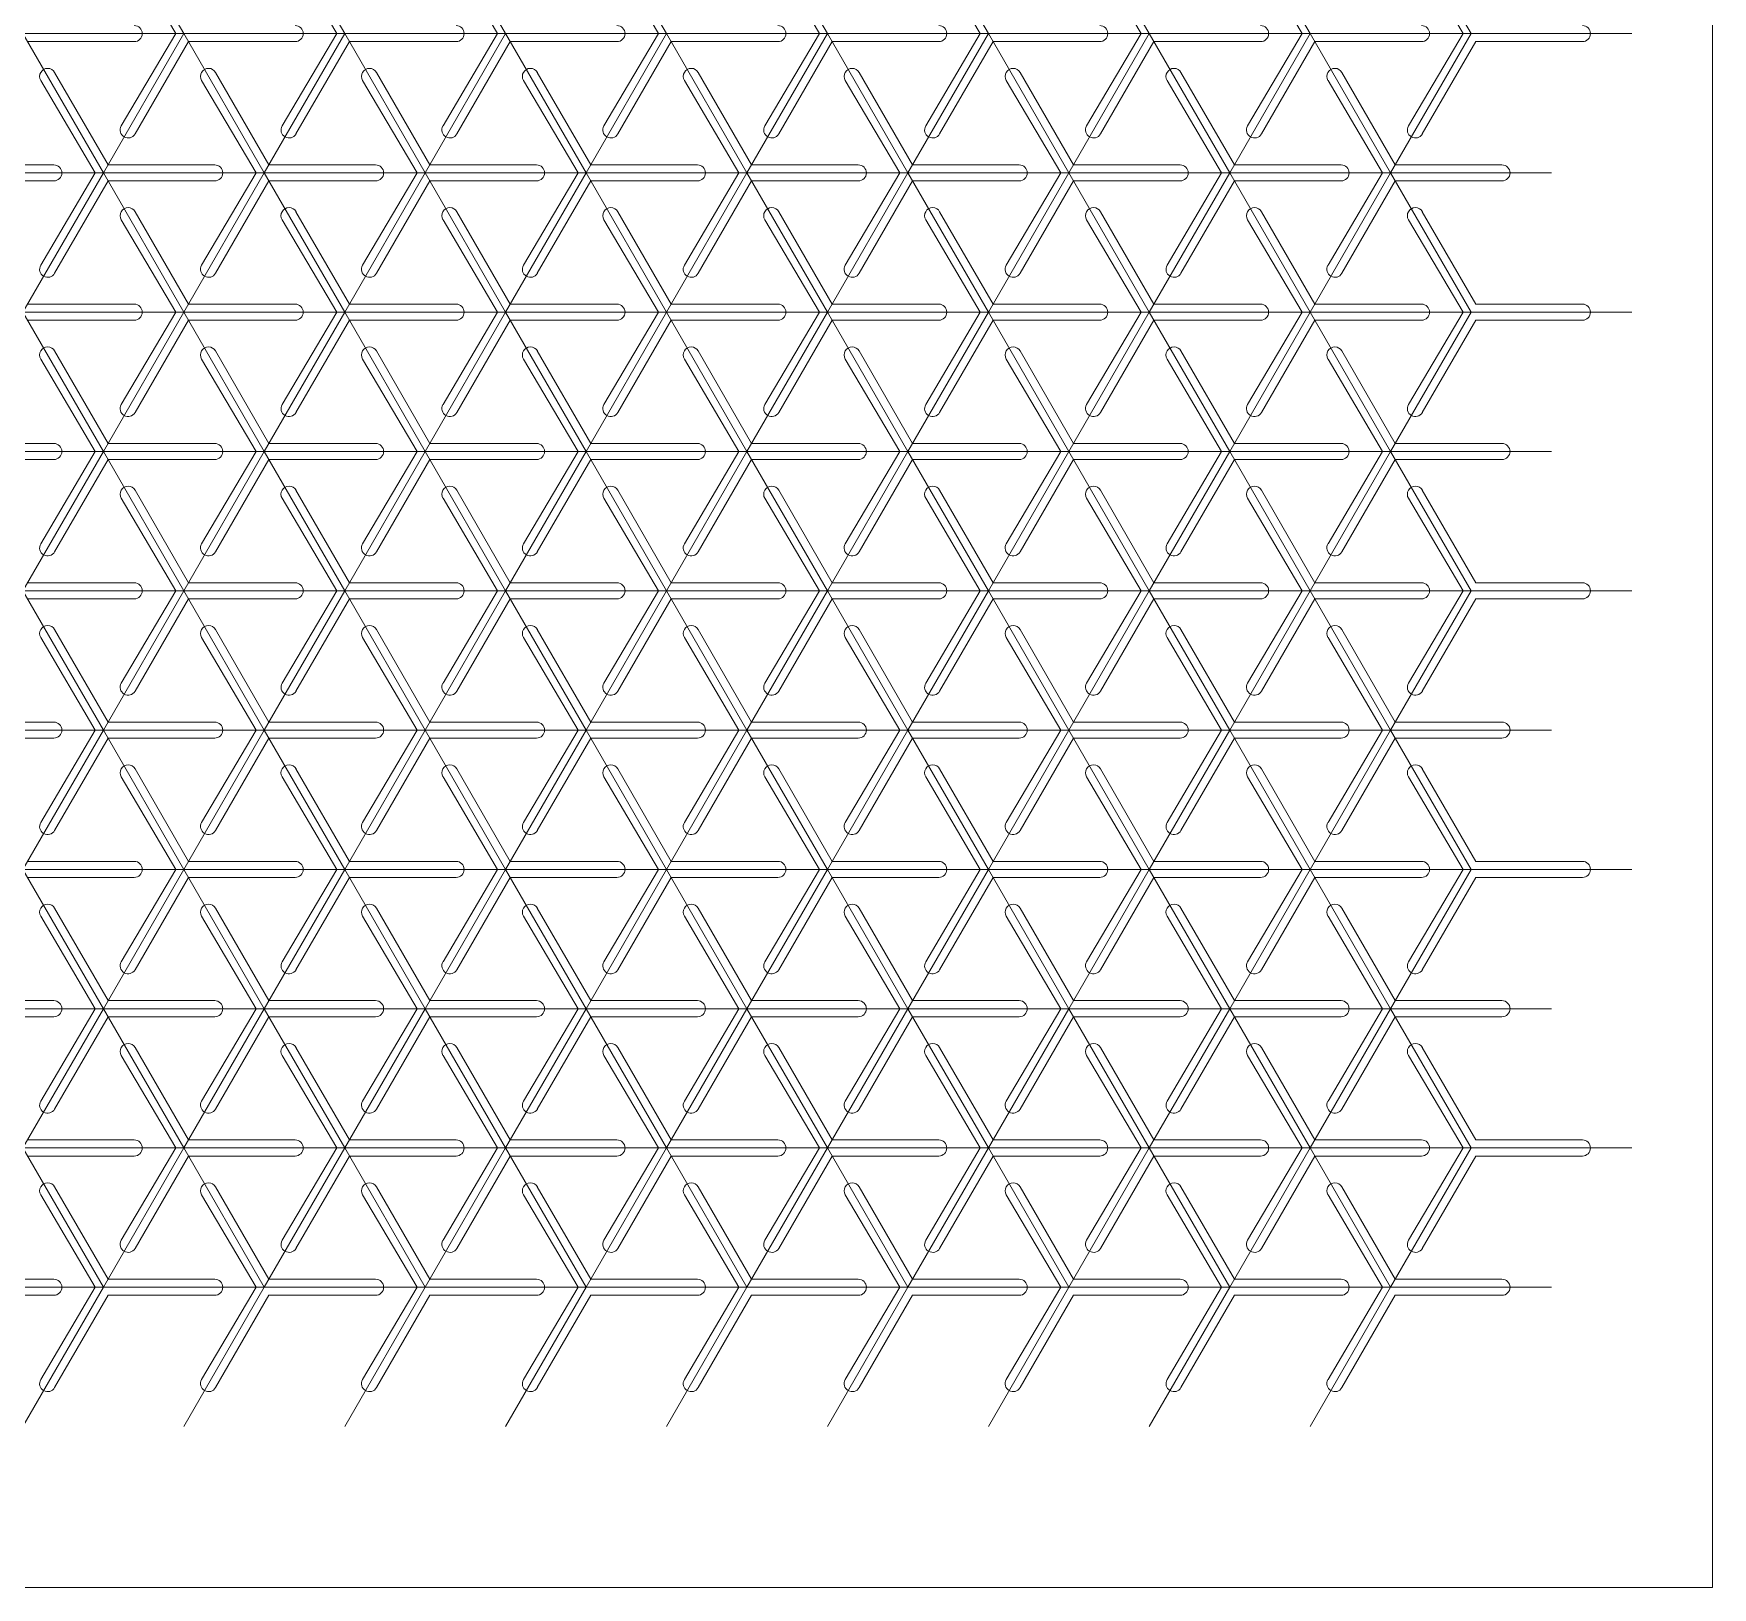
# Model space of a CAD drawing. Header units: metres. Extents: x 0 to 205, y 0 to 185.
# Drawn here: x 100.7 to 205, y 0 to 96.6 of the extents above; entities that cross this region are included whole.
import ezdxf

# ---------------------------------------------------------------- set-up
doc = ezdxf.new("R2010")
doc.units = ezdxf.units.M
doc.layers.add('TOP', color=1, linetype='Continuous', lineweight=0)

msp = doc.modelspace()

# ---------------------------------------------------------------- linework, layer by layer
at = {"layer": 'TOP'}
for p, q in [((205, 184.54), (205, 0)), ((110, 96.6), (105, 105.26)), ((120, 96.6), (115, 105.26)), ((130, 96.6), (125, 105.26)), ((140, 96.6), (135, 105.26)), ((150, 96.6), (145, 105.26)), ((160, 96.6), (155, 105.26)), ((170, 96.6), (165, 105.26)), ((180, 96.6), (175, 105.26)), ((190, 96.6), (185, 105.26)), ((106.11, 102.35), (109.5, 96.6)), ((116.11, 102.35), (119.5, 96.6)), ((126.11, 102.35), (129.5, 96.6)), ((136.11, 102.35), (139.5, 96.6)), ((146.11, 102.35), (149.5, 96.6)), ((156.11, 102.35), (159.5, 96.6)), ((166.11, 102.35), (169.5, 96.6)), ((176.11, 102.35), (179.5, 96.6)), ((186.11, 102.35), (189.5, 96.6)), ((105, 87.94), (100, 96.6)), ((100, 96.6), (110, 96.6)), ((100.29, 96.1), (106.92, 96.1)), ((110, 96.6), (105, 87.94)), ((109.5, 96.6), (106.11, 90.86)), ((106.97, 90.36), (110.29, 96.1)), ((115, 87.94), (110, 96.6)), ((110, 96.6), (120, 96.6)), ((110.29, 96.1), (116.92, 96.1)), ((120, 96.6), (115, 87.94)), ((119.5, 96.6), (116.11, 90.86)), ((116.97, 90.36), (120.29, 96.1)), ((125, 87.94), (120, 96.6)), ((120, 96.6), (130, 96.6)), ((120.29, 96.1), (126.92, 96.1)), ((130, 96.6), (125, 87.94)), ((129.5, 96.6), (126.11, 90.86)), ((126.97, 90.36), (130.29, 96.1)), ((135, 87.94), (130, 96.6)), ((130, 96.6), (140, 96.6)), ((130.29, 96.1), (136.92, 96.1)), ((140, 96.6), (135, 87.94)), ((139.5, 96.6), (136.11, 90.86)), ((136.97, 90.36), (140.29, 96.1)), ((145, 87.94), (140, 96.6)), ((140, 96.6), (150, 96.6)), ((140.29, 96.1), (146.92, 96.1)), ((150, 96.6), (145, 87.94)), ((149.5, 96.6), (146.11, 90.86)), ((146.97, 90.36), (150.29, 96.1)), ((155, 87.94), (150, 96.6)), ((150, 96.6), (160, 96.6)), ((150.29, 96.1), (156.92, 96.1)), ((160, 96.6), (155, 87.94)), ((159.5, 96.6), (156.11, 90.86)), ((156.97, 90.36), (160.29, 96.1)), ((165, 87.94), (160, 96.6)), ((160, 96.6), (170, 96.6)), ((160.29, 96.1), (166.92, 96.1)), ((170, 96.6), (165, 87.94)), ((169.5, 96.6), (166.11, 90.86)), ((166.97, 90.36), (170.29, 96.1)), ((175, 87.94), (170, 96.6)), ((170, 96.6), (180, 96.6)), ((170.29, 96.1), (176.92, 96.1)), ((180, 96.6), (175, 87.94)), ((179.5, 96.6), (176.11, 90.86)), ((176.97, 90.36), (180.29, 96.1)), ((185, 87.94), (180, 96.6)), ((180, 96.6), (190, 96.6)), ((180.29, 96.1), (186.92, 96.1)), ((190, 96.6), (185, 87.94)), ((189.5, 96.6), (186.11, 90.86)), ((186.97, 90.36), (190.29, 96.1)), ((190, 96.6), (200, 96.6)), ((190.29, 96.1), (196.92, 96.1)), ((105.29, 88.44), (101.97, 94.19)), ((115.29, 88.44), (111.97, 94.19)), ((125.29, 88.44), (121.97, 94.19)), ((135.29, 88.44), (131.97, 94.19)), ((145.29, 88.44), (141.97, 94.19)), ((155.29, 88.44), (151.97, 94.19)), ((165.29, 88.44), (161.97, 94.19)), ((175.29, 88.44), (171.97, 94.19)), ((185.29, 88.44), (181.97, 94.19)), ((101.11, 93.69), (104.5, 87.94)), ((111.11, 93.69), (114.5, 87.94)), ((121.11, 93.69), (124.5, 87.94)), ((131.11, 93.69), (134.5, 87.94)), ((141.11, 93.69), (144.5, 87.94)), ((151.11, 93.69), (154.5, 87.94)), ((161.11, 93.69), (164.5, 87.94)), ((171.11, 93.69), (174.5, 87.94)), ((181.11, 93.69), (184.5, 87.94)), ((95, 87.94), (105, 87.94)), ((101.92, 88.44), (95.29, 88.44)), ((105, 87.94), (100, 79.28)), ((104.5, 87.94), (101.11, 82.2)), ((110, 79.28), (105, 87.94)), ((105, 87.94), (115, 87.94)), ((111.92, 88.44), (105.29, 88.44)), ((115, 87.94), (110, 79.28)), ((114.5, 87.94), (111.11, 82.2)), ((120, 79.28), (115, 87.94)), ((115, 87.94), (125, 87.94)), ((121.92, 88.44), (115.29, 88.44)), ((125, 87.94), (120, 79.28)), ((124.5, 87.94), (121.11, 82.2)), ((130, 79.28), (125, 87.94)), ((125, 87.94), (135, 87.94)), ((131.92, 88.44), (125.29, 88.44)), ((135, 87.94), (130, 79.28)), ((134.5, 87.94), (131.11, 82.2)), ((140, 79.28), (135, 87.94)), ((135, 87.94), (145, 87.94)), ((141.92, 88.44), (135.29, 88.44)), ((145, 87.94), (140, 79.28)), ((144.5, 87.94), (141.11, 82.2)), ((150, 79.28), (145, 87.94)), ((145, 87.94), (155, 87.94)), ((151.92, 88.44), (145.29, 88.44)), ((155, 87.94), (150, 79.28)), ((154.5, 87.94), (151.11, 82.2)), ((160, 79.28), (155, 87.94)), ((155, 87.94), (165, 87.94)), ((161.92, 88.44), (155.29, 88.44)), ((165, 87.94), (160, 79.28)), ((164.5, 87.94), (161.11, 82.2)), ((170, 79.28), (165, 87.94)), ((165, 87.94), (175, 87.94)), ((171.92, 88.44), (165.29, 88.44)), ((175, 87.94), (170, 79.28)), ((174.5, 87.94), (171.11, 82.2)), ((180, 79.28), (175, 87.94)), ((175, 87.94), (185, 87.94)), ((181.92, 88.44), (175.29, 88.44)), ((185, 87.94), (180, 79.28)), ((184.5, 87.94), (181.11, 82.2)), ((190, 79.28), (185, 87.94)), ((185, 87.94), (195, 87.94)), ((191.92, 88.44), (185.29, 88.44)), ((95.29, 87.44), (101.92, 87.44)), ((101.97, 81.7), (105.29, 87.44)), ((105.29, 87.44), (111.92, 87.44)), ((111.97, 81.7), (115.29, 87.44)), ((115.29, 87.44), (121.92, 87.44)), ((121.97, 81.7), (125.29, 87.44)), ((125.29, 87.44), (131.92, 87.44)), ((131.97, 81.7), (135.29, 87.44)), ((135.29, 87.44), (141.92, 87.44)), ((141.97, 81.7), (145.29, 87.44)), ((145.29, 87.44), (151.92, 87.44)), ((151.97, 81.7), (155.29, 87.44)), ((155.29, 87.44), (161.92, 87.44)), ((161.97, 81.7), (165.29, 87.44)), ((165.29, 87.44), (171.92, 87.44)), ((171.97, 81.7), (175.29, 87.44)), ((175.29, 87.44), (181.92, 87.44)), ((181.97, 81.7), (185.29, 87.44)), ((185.29, 87.44), (191.92, 87.44)), ((106.11, 85.03), (109.5, 79.28)), ((110.29, 79.78), (106.97, 85.53)), ((116.11, 85.03), (119.5, 79.28)), ((120.29, 79.78), (116.97, 85.53)), ((126.11, 85.03), (129.5, 79.28)), ((130.29, 79.78), (126.97, 85.53)), ((136.11, 85.03), (139.5, 79.28)), ((140.29, 79.78), (136.97, 85.53)), ((146.11, 85.03), (149.5, 79.28)), ((150.29, 79.78), (146.97, 85.53)), ((156.11, 85.03), (159.5, 79.28)), ((160.29, 79.78), (156.97, 85.53)), ((166.11, 85.03), (169.5, 79.28)), ((170.29, 79.78), (166.97, 85.53)), ((176.11, 85.03), (179.5, 79.28)), ((180.29, 79.78), (176.97, 85.53)), ((186.11, 85.03), (189.5, 79.28)), ((190.29, 79.78), (186.97, 85.53)), ((106.92, 79.78), (100.29, 79.78)), ((116.92, 79.78), (110.29, 79.78)), ((126.92, 79.78), (120.29, 79.78)), ((136.92, 79.78), (130.29, 79.78)), ((146.92, 79.78), (140.29, 79.78)), ((156.92, 79.78), (150.29, 79.78)), ((166.92, 79.78), (160.29, 79.78)), ((176.92, 79.78), (170.29, 79.78)), ((186.92, 79.78), (180.29, 79.78)), ((196.92, 79.78), (190.29, 79.78)), ((105, 70.62), (100, 79.28)), ((100, 79.28), (110, 79.28)), ((100.29, 78.78), (106.92, 78.78)), ((110, 79.28), (105, 70.62)), ((109.5, 79.28), (106.11, 73.54)), ((106.97, 73.04), (110.29, 78.78)), ((115, 70.62), (110, 79.28)), ((110, 79.28), (120, 79.28)), ((110.29, 78.78), (116.92, 78.78)), ((120, 79.28), (115, 70.62)), ((119.5, 79.28), (116.11, 73.54)), ((116.97, 73.04), (120.29, 78.78)), ((125, 70.62), (120, 79.28)), ((120, 79.28), (130, 79.28)), ((120.29, 78.78), (126.92, 78.78)), ((130, 79.28), (125, 70.62)), ((129.5, 79.28), (126.11, 73.54)), ((126.97, 73.04), (130.29, 78.78)), ((135, 70.62), (130, 79.28)), ((130, 79.28), (140, 79.28)), ((130.29, 78.78), (136.92, 78.78)), ((140, 79.28), (135, 70.62)), ((139.5, 79.28), (136.11, 73.54)), ((136.97, 73.04), (140.29, 78.78)), ((145, 70.62), (140, 79.28)), ((140, 79.28), (150, 79.28)), ((140.29, 78.78), (146.92, 78.78)), ((150, 79.28), (145, 70.62)), ((149.5, 79.28), (146.11, 73.54)), ((146.97, 73.04), (150.29, 78.78)), ((155, 70.62), (150, 79.28)), ((150, 79.28), (160, 79.28)), ((150.29, 78.78), (156.92, 78.78)), ((160, 79.28), (155, 70.62)), ((159.5, 79.28), (156.11, 73.54)), ((156.97, 73.04), (160.29, 78.78)), ((165, 70.62), (160, 79.28)), ((160, 79.28), (170, 79.28)), ((160.29, 78.78), (166.92, 78.78)), ((170, 79.28), (165, 70.62)), ((169.5, 79.28), (166.11, 73.54)), ((166.97, 73.04), (170.29, 78.78)), ((175, 70.62), (170, 79.28)), ((170, 79.28), (180, 79.28)), ((170.29, 78.78), (176.92, 78.78)), ((180, 79.28), (175, 70.62)), ((179.5, 79.28), (176.11, 73.54)), ((176.97, 73.04), (180.29, 78.78)), ((185, 70.62), (180, 79.28)), ((180, 79.28), (190, 79.28)), ((180.29, 78.78), (186.92, 78.78)), ((190, 79.28), (185, 70.62)), ((189.5, 79.28), (186.11, 73.54)), ((186.97, 73.04), (190.29, 78.78)), ((190, 79.28), (200, 79.28)), ((190.29, 78.78), (196.92, 78.78)), ((101.11, 76.37), (104.5, 70.62)), ((105.29, 71.12), (101.97, 76.87)), ((111.11, 76.37), (114.5, 70.62)), ((115.29, 71.12), (111.97, 76.87)), ((121.11, 76.37), (124.5, 70.62)), ((125.29, 71.12), (121.97, 76.87)), ((131.11, 76.37), (134.5, 70.62)), ((135.29, 71.12), (131.97, 76.87)), ((141.11, 76.37), (144.5, 70.62)), ((145.29, 71.12), (141.97, 76.87)), ((151.11, 76.37), (154.5, 70.62)), ((155.29, 71.12), (151.97, 76.87)), ((161.11, 76.37), (164.5, 70.62)), ((165.29, 71.12), (161.97, 76.87)), ((171.11, 76.37), (174.5, 70.62)), ((175.29, 71.12), (171.97, 76.87)), ((181.11, 76.37), (184.5, 70.62)), ((185.29, 71.12), (181.97, 76.87)), ((101.92, 71.12), (95.29, 71.12)), ((111.92, 71.12), (105.29, 71.12)), ((121.92, 71.12), (115.29, 71.12)), ((131.92, 71.12), (125.29, 71.12)), ((141.92, 71.12), (135.29, 71.12)), ((151.92, 71.12), (145.29, 71.12)), ((161.92, 71.12), (155.29, 71.12)), ((171.92, 71.12), (165.29, 71.12)), ((181.92, 71.12), (175.29, 71.12)), ((191.92, 71.12), (185.29, 71.12)), ((95, 70.62), (105, 70.62)), ((95.29, 70.12), (101.92, 70.12)), ((105, 70.62), (100, 61.96)), ((104.5, 70.62), (101.11, 64.88)), ((101.97, 64.38), (105.29, 70.12)), ((110, 61.96), (105, 70.62)), ((105, 70.62), (115, 70.62)), ((105.29, 70.12), (111.92, 70.12)), ((115, 70.62), (110, 61.96)), ((114.5, 70.62), (111.11, 64.88)), ((111.97, 64.38), (115.29, 70.12)), ((120, 61.96), (115, 70.62)), ((115, 70.62), (125, 70.62)), ((115.29, 70.12), (121.92, 70.12)), ((125, 70.62), (120, 61.96)), ((124.5, 70.62), (121.11, 64.88)), ((121.97, 64.38), (125.29, 70.12)), ((130, 61.96), (125, 70.62)), ((125, 70.62), (135, 70.62)), ((125.29, 70.12), (131.92, 70.12)), ((135, 70.62), (130, 61.96)), ((134.5, 70.62), (131.11, 64.88)), ((131.97, 64.38), (135.29, 70.12)), ((140, 61.96), (135, 70.62)), ((135, 70.62), (145, 70.62)), ((135.29, 70.12), (141.92, 70.12)), ((145, 70.62), (140, 61.96)), ((144.5, 70.62), (141.11, 64.88)), ((141.97, 64.38), (145.29, 70.12)), ((150, 61.96), (145, 70.62)), ((145, 70.62), (155, 70.62)), ((145.29, 70.12), (151.92, 70.12)), ((155, 70.62), (150, 61.96)), ((154.5, 70.62), (151.11, 64.88)), ((151.97, 64.38), (155.29, 70.12)), ((160, 61.96), (155, 70.62)), ((155, 70.62), (165, 70.62)), ((155.29, 70.12), (161.92, 70.12)), ((165, 70.62), (160, 61.96)), ((164.5, 70.62), (161.11, 64.88)), ((161.97, 64.38), (165.29, 70.12)), ((170, 61.96), (165, 70.62)), ((165, 70.62), (175, 70.62)), ((165.29, 70.12), (171.92, 70.12)), ((175, 70.62), (170, 61.96)), ((174.5, 70.62), (171.11, 64.88)), ((171.97, 64.38), (175.29, 70.12)), ((180, 61.96), (175, 70.62)), ((175, 70.62), (185, 70.62)), ((175.29, 70.12), (181.92, 70.12)), ((185, 70.62), (180, 61.96)), ((184.5, 70.62), (181.11, 64.88)), ((181.97, 64.38), (185.29, 70.12)), ((190, 61.96), (185, 70.62)), ((185, 70.62), (195, 70.62)), ((185.29, 70.12), (191.92, 70.12)), ((110.29, 62.46), (106.97, 68.21)), ((120.29, 62.46), (116.97, 68.21)), ((130.29, 62.46), (126.97, 68.21)), ((140.29, 62.46), (136.97, 68.21)), ((150.29, 62.46), (146.97, 68.21)), ((160.29, 62.46), (156.97, 68.21)), ((170.29, 62.46), (166.97, 68.21)), ((180.29, 62.46), (176.97, 68.21)), ((190.29, 62.46), (186.97, 68.21)), ((106.11, 67.71), (109.5, 61.96)), ((116.11, 67.71), (119.5, 61.96)), ((126.11, 67.71), (129.5, 61.96)), ((136.11, 67.71), (139.5, 61.96)), ((146.11, 67.71), (149.5, 61.96)), ((156.11, 67.71), (159.5, 61.96)), ((166.11, 67.71), (169.5, 61.96)), ((176.11, 67.71), (179.5, 61.96)), ((186.11, 67.71), (189.5, 61.96)), ((105, 53.3), (100, 61.96)), ((100, 61.96), (110, 61.96)), ((106.92, 62.46), (100.29, 62.46)), ((110, 61.96), (105, 53.3)), ((109.5, 61.96), (106.11, 56.22)), ((115, 53.3), (110, 61.96)), ((110, 61.96), (120, 61.96)), ((116.92, 62.46), (110.29, 62.46)), ((120, 61.96), (115, 53.3)), ((119.5, 61.96), (116.11, 56.22)), ((125, 53.3), (120, 61.96)), ((120, 61.96), (130, 61.96)), ((126.92, 62.46), (120.29, 62.46)), ((130, 61.96), (125, 53.3)), ((129.5, 61.96), (126.11, 56.22)), ((135, 53.3), (130, 61.96)), ((130, 61.96), (140, 61.96)), ((136.92, 62.46), (130.29, 62.46)), ((140, 61.96), (135, 53.3)), ((139.5, 61.96), (136.11, 56.22)), ((145, 53.3), (140, 61.96)), ((140, 61.96), (150, 61.96)), ((146.92, 62.46), (140.29, 62.46)), ((150, 61.96), (145, 53.3)), ((149.5, 61.96), (146.11, 56.22)), ((155, 53.3), (150, 61.96)), ((150, 61.96), (160, 61.96)), ((156.92, 62.46), (150.29, 62.46)), ((160, 61.96), (155, 53.3)), ((159.5, 61.96), (156.11, 56.22)), ((165, 53.3), (160, 61.96)), ((160, 61.96), (170, 61.96)), ((166.92, 62.46), (160.29, 62.46)), ((170, 61.96), (165, 53.3)), ((169.5, 61.96), (166.11, 56.22)), ((175, 53.3), (170, 61.96)), ((170, 61.96), (180, 61.96)), ((176.92, 62.46), (170.29, 62.46)), ((180, 61.96), (175, 53.3)), ((179.5, 61.96), (176.11, 56.22)), ((185, 53.3), (180, 61.96)), ((180, 61.96), (190, 61.96)), ((186.92, 62.46), (180.29, 62.46)), ((190, 61.96), (185, 53.3)), ((189.5, 61.96), (186.11, 56.22)), ((190, 61.96), (200, 61.96)), ((196.92, 62.46), (190.29, 62.46)), ((100.29, 61.46), (106.92, 61.46)), ((106.97, 55.72), (110.29, 61.46)), ((110.29, 61.46), (116.92, 61.46)), ((116.97, 55.72), (120.29, 61.46)), ((120.29, 61.46), (126.92, 61.46)), ((126.97, 55.72), (130.29, 61.46)), ((130.29, 61.46), (136.92, 61.46)), ((136.97, 55.72), (140.29, 61.46)), ((140.29, 61.46), (146.92, 61.46)), ((146.97, 55.72), (150.29, 61.46)), ((150.29, 61.46), (156.92, 61.46)), ((156.97, 55.72), (160.29, 61.46)), ((160.29, 61.46), (166.92, 61.46)), ((166.97, 55.72), (170.29, 61.46)), ((170.29, 61.46), (176.92, 61.46)), ((176.97, 55.72), (180.29, 61.46)), ((180.29, 61.46), (186.92, 61.46)), ((186.97, 55.72), (190.29, 61.46)), ((190.29, 61.46), (196.92, 61.46)), ((105.29, 53.8), (101.97, 59.55)), ((115.29, 53.8), (111.97, 59.55)), ((125.29, 53.8), (121.97, 59.55)), ((135.29, 53.8), (131.97, 59.55)), ((145.29, 53.8), (141.97, 59.55)), ((155.29, 53.8), (151.97, 59.55)), ((165.29, 53.8), (161.97, 59.55)), ((175.29, 53.8), (171.97, 59.55)), ((185.29, 53.8), (181.97, 59.55)), ((101.11, 59.05), (104.5, 53.3)), ((111.11, 59.05), (114.5, 53.3)), ((121.11, 59.05), (124.5, 53.3)), ((131.11, 59.05), (134.5, 53.3)), ((141.11, 59.05), (144.5, 53.3)), ((151.11, 59.05), (154.5, 53.3)), ((161.11, 59.05), (164.5, 53.3)), ((171.11, 59.05), (174.5, 53.3)), ((181.11, 59.05), (184.5, 53.3)), ((95, 53.3), (105, 53.3)), ((101.92, 53.8), (95.29, 53.8)), ((105, 53.3), (100, 44.64)), ((104.5, 53.3), (101.11, 47.56)), ((110, 44.64), (105, 53.3)), ((105, 53.3), (115, 53.3)), ((111.92, 53.8), (105.29, 53.8)), ((115, 53.3), (110, 44.64)), ((114.5, 53.3), (111.11, 47.56)), ((120, 44.64), (115, 53.3)), ((115, 53.3), (125, 53.3)), ((121.92, 53.8), (115.29, 53.8)), ((125, 53.3), (120, 44.64)), ((124.5, 53.3), (121.11, 47.56)), ((130, 44.64), (125, 53.3)), ((125, 53.3), (135, 53.3)), ((131.92, 53.8), (125.29, 53.8)), ((135, 53.3), (130, 44.64)), ((134.5, 53.3), (131.11, 47.56)), ((140, 44.64), (135, 53.3)), ((135, 53.3), (145, 53.3)), ((141.92, 53.8), (135.29, 53.8)), ((145, 53.3), (140, 44.64)), ((144.5, 53.3), (141.11, 47.56)), ((150, 44.64), (145, 53.3)), ((145, 53.3), (155, 53.3)), ((151.92, 53.8), (145.29, 53.8)), ((155, 53.3), (150, 44.64)), ((154.5, 53.3), (151.11, 47.56)), ((160, 44.64), (155, 53.3)), ((155, 53.3), (165, 53.3)), ((161.92, 53.8), (155.29, 53.8)), ((165, 53.3), (160, 44.64)), ((164.5, 53.3), (161.11, 47.56)), ((170, 44.64), (165, 53.3)), ((165, 53.3), (175, 53.3)), ((171.92, 53.8), (165.29, 53.8)), ((175, 53.3), (170, 44.64)), ((174.5, 53.3), (171.11, 47.56)), ((180, 44.64), (175, 53.3)), ((175, 53.3), (185, 53.3)), ((181.92, 53.8), (175.29, 53.8)), ((185, 53.3), (180, 44.64)), ((184.5, 53.3), (181.11, 47.56)), ((190, 44.64), (185, 53.3)), ((185, 53.3), (195, 53.3)), ((191.92, 53.8), (185.29, 53.8)), ((95.29, 52.8), (101.92, 52.8)), ((101.97, 47.06), (105.29, 52.8)), ((105.29, 52.8), (111.92, 52.8)), ((111.97, 47.06), (115.29, 52.8)), ((115.29, 52.8), (121.92, 52.8)), ((121.97, 47.06), (125.29, 52.8)), ((125.29, 52.8), (131.92, 52.8)), ((131.97, 47.06), (135.29, 52.8)), ((135.29, 52.8), (141.92, 52.8)), ((141.97, 47.06), (145.29, 52.8)), ((145.29, 52.8), (151.92, 52.8)), ((151.97, 47.06), (155.29, 52.8)), ((155.29, 52.8), (161.92, 52.8)), ((161.97, 47.06), (165.29, 52.8)), ((165.29, 52.8), (171.92, 52.8)), ((171.97, 47.06), (175.29, 52.8)), ((175.29, 52.8), (181.92, 52.8)), ((181.97, 47.06), (185.29, 52.8)), ((185.29, 52.8), (191.92, 52.8)), ((106.11, 50.39), (109.5, 44.64)), ((110.29, 45.14), (106.97, 50.89)), ((116.11, 50.39), (119.5, 44.64)), ((120.29, 45.14), (116.97, 50.89)), ((126.11, 50.39), (129.5, 44.64)), ((130.29, 45.14), (126.97, 50.89)), ((136.11, 50.39), (139.5, 44.64)), ((140.29, 45.14), (136.97, 50.89)), ((146.11, 50.39), (149.5, 44.64)), ((150.29, 45.14), (146.97, 50.89)), ((156.11, 50.39), (159.5, 44.64)), ((160.29, 45.14), (156.97, 50.89)), ((166.11, 50.39), (169.5, 44.64)), ((170.29, 45.14), (166.97, 50.89)), ((176.11, 50.39), (179.5, 44.64)), ((180.29, 45.14), (176.97, 50.89)), ((186.11, 50.39), (189.5, 44.64)), ((190.29, 45.14), (186.97, 50.89)), ((106.92, 45.14), (100.29, 45.14)), ((116.92, 45.14), (110.29, 45.14)), ((126.92, 45.14), (120.29, 45.14)), ((136.92, 45.14), (130.29, 45.14)), ((146.92, 45.14), (140.29, 45.14)), ((156.92, 45.14), (150.29, 45.14)), ((166.92, 45.14), (160.29, 45.14)), ((176.92, 45.14), (170.29, 45.14)), ((186.92, 45.14), (180.29, 45.14)), ((196.92, 45.14), (190.29, 45.14)), ((105, 35.98), (100, 44.64)), ((100, 44.64), (110, 44.64)), ((100.29, 44.14), (106.92, 44.14)), ((110, 44.64), (105, 35.98)), ((109.5, 44.64), (106.11, 38.9)), ((106.97, 38.4), (110.29, 44.14)), ((115, 35.98), (110, 44.64)), ((110, 44.64), (120, 44.64)), ((110.29, 44.14), (116.92, 44.14)), ((120, 44.64), (115, 35.98)), ((119.5, 44.64), (116.11, 38.9)), ((116.97, 38.4), (120.29, 44.14)), ((125, 35.98), (120, 44.64)), ((120, 44.64), (130, 44.64)), ((120.29, 44.14), (126.92, 44.14)), ((130, 44.64), (125, 35.98)), ((129.5, 44.64), (126.11, 38.9)), ((126.97, 38.4), (130.29, 44.14)), ((135, 35.98), (130, 44.64)), ((130, 44.64), (140, 44.64)), ((130.29, 44.14), (136.92, 44.14)), ((140, 44.64), (135, 35.98)), ((139.5, 44.64), (136.11, 38.9)), ((136.97, 38.4), (140.29, 44.14)), ((145, 35.98), (140, 44.64)), ((140, 44.64), (150, 44.64)), ((140.29, 44.14), (146.92, 44.14)), ((150, 44.64), (145, 35.98)), ((149.5, 44.64), (146.11, 38.9)), ((146.97, 38.4), (150.29, 44.14)), ((155, 35.98), (150, 44.64)), ((150, 44.64), (160, 44.64)), ((150.29, 44.14), (156.92, 44.14)), ((160, 44.64), (155, 35.98)), ((159.5, 44.64), (156.11, 38.9)), ((156.97, 38.4), (160.29, 44.14)), ((165, 35.98), (160, 44.64)), ((160, 44.64), (170, 44.64)), ((160.29, 44.14), (166.92, 44.14)), ((170, 44.64), (165, 35.98)), ((169.5, 44.64), (166.11, 38.9)), ((166.97, 38.4), (170.29, 44.14)), ((175, 35.98), (170, 44.64)), ((170, 44.64), (180, 44.64)), ((170.29, 44.14), (176.92, 44.14)), ((180, 44.64), (175, 35.98)), ((179.5, 44.64), (176.11, 38.9)), ((176.97, 38.4), (180.29, 44.14)), ((185, 35.98), (180, 44.64)), ((180, 44.64), (190, 44.64)), ((180.29, 44.14), (186.92, 44.14)), ((190, 44.64), (185, 35.98)), ((189.5, 44.64), (186.11, 38.9)), ((186.97, 38.4), (190.29, 44.14)), ((190, 44.64), (200, 44.64)), ((190.29, 44.14), (196.92, 44.14)), ((105.29, 36.48), (101.97, 42.23)), ((115.29, 36.48), (111.97, 42.23)), ((125.29, 36.48), (121.97, 42.23)), ((135.29, 36.48), (131.97, 42.23)), ((145.29, 36.48), (141.97, 42.23)), ((155.29, 36.48), (151.97, 42.23)), ((165.29, 36.48), (161.97, 42.23)), ((175.29, 36.48), (171.97, 42.23)), ((185.29, 36.48), (181.97, 42.23)), ((101.11, 41.73), (104.5, 35.98)), ((111.11, 41.73), (114.5, 35.98)), ((121.11, 41.73), (124.5, 35.98)), ((131.11, 41.73), (134.5, 35.98)), ((141.11, 41.73), (144.5, 35.98)), ((151.11, 41.73), (154.5, 35.98)), ((161.11, 41.73), (164.5, 35.98)), ((171.11, 41.73), (174.5, 35.98)), ((181.11, 41.73), (184.5, 35.98)), ((95, 35.98), (105, 35.98)), ((101.92, 36.48), (95.29, 36.48)), ((95.29, 35.48), (101.92, 35.48)), ((105, 35.98), (100, 27.32)), ((104.5, 35.98), (101.11, 30.24)), ((101.97, 29.74), (105.29, 35.48)), ((110, 27.32), (105, 35.98)), ((105, 35.98), (115, 35.98)), ((111.92, 36.48), (105.29, 36.48)), ((105.29, 35.48), (111.92, 35.48)), ((115, 35.98), (110, 27.32)), ((114.5, 35.98), (111.11, 30.24)), ((111.97, 29.74), (115.29, 35.48)), ((120, 27.32), (115, 35.98)), ((115, 35.98), (125, 35.98)), ((121.92, 36.48), (115.29, 36.48)), ((115.29, 35.48), (121.92, 35.48)), ((125, 35.98), (120, 27.32)), ((124.5, 35.98), (121.11, 30.24)), ((121.97, 29.74), (125.29, 35.48)), ((130, 27.32), (125, 35.98)), ((125, 35.98), (135, 35.98)), ((131.92, 36.48), (125.29, 36.48)), ((125.29, 35.48), (131.92, 35.48)), ((135, 35.98), (130, 27.32)), ((134.5, 35.98), (131.11, 30.24)), ((131.97, 29.74), (135.29, 35.48)), ((140, 27.32), (135, 35.98)), ((135, 35.98), (145, 35.98)), ((141.92, 36.48), (135.29, 36.48)), ((135.29, 35.48), (141.92, 35.48)), ((145, 35.98), (140, 27.32)), ((144.5, 35.98), (141.11, 30.24)), ((141.97, 29.74), (145.29, 35.48)), ((150, 27.32), (145, 35.98)), ((145, 35.98), (155, 35.98)), ((151.92, 36.48), (145.29, 36.48)), ((145.29, 35.48), (151.92, 35.48)), ((155, 35.98), (150, 27.32)), ((154.5, 35.98), (151.11, 30.24)), ((151.97, 29.74), (155.29, 35.48)), ((160, 27.32), (155, 35.98)), ((155, 35.98), (165, 35.98)), ((161.92, 36.48), (155.29, 36.48)), ((155.29, 35.48), (161.92, 35.48)), ((165, 35.98), (160, 27.32)), ((164.5, 35.98), (161.11, 30.24)), ((161.97, 29.74), (165.29, 35.48)), ((170, 27.32), (165, 35.98)), ((165, 35.98), (175, 35.98)), ((171.92, 36.48), (165.29, 36.48)), ((165.29, 35.48), (171.92, 35.48)), ((175, 35.98), (170, 27.32)), ((174.5, 35.98), (171.11, 30.24)), ((171.97, 29.74), (175.29, 35.48)), ((180, 27.32), (175, 35.98)), ((175, 35.98), (185, 35.98)), ((181.92, 36.48), (175.29, 36.48)), ((175.29, 35.48), (181.92, 35.48)), ((185, 35.98), (180, 27.32)), ((184.5, 35.98), (181.11, 30.24)), ((181.97, 29.74), (185.29, 35.48)), ((190, 27.32), (185, 35.98)), ((185, 35.98), (195, 35.98)), ((191.92, 36.48), (185.29, 36.48)), ((185.29, 35.48), (191.92, 35.48)), ((110.29, 27.82), (106.97, 33.57)), ((120.29, 27.82), (116.97, 33.57)), ((130.29, 27.82), (126.97, 33.57)), ((140.29, 27.82), (136.97, 33.57)), ((150.29, 27.82), (146.97, 33.57)), ((160.29, 27.82), (156.97, 33.57)), ((170.29, 27.82), (166.97, 33.57)), ((180.29, 27.82), (176.97, 33.57)), ((190.29, 27.82), (186.97, 33.57)), ((106.11, 33.07), (109.5, 27.32)), ((116.11, 33.07), (119.5, 27.32)), ((126.11, 33.07), (129.5, 27.32)), ((136.11, 33.07), (139.5, 27.32)), ((146.11, 33.07), (149.5, 27.32)), ((156.11, 33.07), (159.5, 27.32)), ((166.11, 33.07), (169.5, 27.32)), ((176.11, 33.07), (179.5, 27.32)), ((186.11, 33.07), (189.5, 27.32)), ((105, 18.66), (100, 27.32)), ((100, 27.32), (110, 27.32)), ((106.92, 27.82), (100.29, 27.82)), ((110, 27.32), (105, 18.66)), ((109.5, 27.32), (106.11, 21.58)), ((115, 18.66), (110, 27.32)), ((110, 27.32), (120, 27.32)), ((116.92, 27.82), (110.29, 27.82)), ((120, 27.32), (115, 18.66)), ((119.5, 27.32), (116.11, 21.58)), ((125, 18.66), (120, 27.32)), ((120, 27.32), (130, 27.32)), ((126.92, 27.82), (120.29, 27.82)), ((130, 27.32), (125, 18.66)), ((129.5, 27.32), (126.11, 21.58)), ((135, 18.66), (130, 27.32)), ((130, 27.32), (140, 27.32)), ((136.92, 27.82), (130.29, 27.82)), ((140, 27.32), (135, 18.66)), ((139.5, 27.32), (136.11, 21.58)), ((145, 18.66), (140, 27.32)), ((140, 27.32), (150, 27.32)), ((146.92, 27.82), (140.29, 27.82)), ((150, 27.32), (145, 18.66)), ((149.5, 27.32), (146.11, 21.58)), ((155, 18.66), (150, 27.32)), ((150, 27.32), (160, 27.32)), ((156.92, 27.82), (150.29, 27.82)), ((160, 27.32), (155, 18.66)), ((159.5, 27.32), (156.11, 21.58)), ((165, 18.66), (160, 27.32)), ((160, 27.32), (170, 27.32)), ((166.92, 27.82), (160.29, 27.82)), ((170, 27.32), (165, 18.66)), ((169.5, 27.32), (166.11, 21.58)), ((175, 18.66), (170, 27.32)), ((170, 27.32), (180, 27.32)), ((176.92, 27.82), (170.29, 27.82)), ((180, 27.32), (175, 18.66)), ((179.5, 27.32), (176.11, 21.58)), ((185, 18.66), (180, 27.32)), ((180, 27.32), (190, 27.32)), ((186.92, 27.82), (180.29, 27.82)), ((190, 27.32), (185, 18.66)), ((189.5, 27.32), (186.11, 21.58)), ((190, 27.32), (200, 27.32)), ((196.92, 27.82), (190.29, 27.82)), ((100.29, 26.82), (106.92, 26.82)), ((106.97, 21.08), (110.29, 26.82)), ((110.29, 26.82), (116.92, 26.82)), ((116.97, 21.08), (120.29, 26.82)), ((120.29, 26.82), (126.92, 26.82)), ((126.97, 21.08), (130.29, 26.82)), ((130.29, 26.82), (136.92, 26.82)), ((136.97, 21.08), (140.29, 26.82)), ((140.29, 26.82), (146.92, 26.82)), ((146.97, 21.08), (150.29, 26.82)), ((150.29, 26.82), (156.92, 26.82)), ((156.97, 21.08), (160.29, 26.82)), ((160.29, 26.82), (166.92, 26.82)), ((166.97, 21.08), (170.29, 26.82)), ((170.29, 26.82), (176.92, 26.82)), ((176.97, 21.08), (180.29, 26.82)), ((180.29, 26.82), (186.92, 26.82)), ((186.97, 21.08), (190.29, 26.82)), ((190.29, 26.82), (196.92, 26.82)), ((101.11, 24.41), (104.5, 18.66)), ((105.29, 19.16), (101.97, 24.91)), ((111.11, 24.41), (114.5, 18.66)), ((115.29, 19.16), (111.97, 24.91)), ((121.11, 24.41), (124.5, 18.66)), ((125.29, 19.16), (121.97, 24.91)), ((131.11, 24.41), (134.5, 18.66)), ((135.29, 19.16), (131.97, 24.91)), ((141.11, 24.41), (144.5, 18.66)), ((145.29, 19.16), (141.97, 24.91)), ((151.11, 24.41), (154.5, 18.66)), ((155.29, 19.16), (151.97, 24.91)), ((161.11, 24.41), (164.5, 18.66)), ((165.29, 19.16), (161.97, 24.91)), ((171.11, 24.41), (174.5, 18.66)), ((175.29, 19.16), (171.97, 24.91)), ((181.11, 24.41), (184.5, 18.66)), ((185.29, 19.16), (181.97, 24.91)), ((101.92, 19.16), (95.29, 19.16)), ((111.92, 19.16), (105.29, 19.16)), ((121.92, 19.16), (115.29, 19.16)), ((131.92, 19.16), (125.29, 19.16)), ((141.92, 19.16), (135.29, 19.16)), ((151.92, 19.16), (145.29, 19.16)), ((161.92, 19.16), (155.29, 19.16)), ((171.92, 19.16), (165.29, 19.16)), ((181.92, 19.16), (175.29, 19.16)), ((191.92, 19.16), (185.29, 19.16)), ((95, 18.66), (105, 18.66)), ((95.29, 18.16), (101.92, 18.16)), ((105, 18.66), (100, 10)), ((104.5, 18.66), (101.11, 12.92)), ((101.97, 12.42), (105.29, 18.16)), ((105, 18.66), (115, 18.66)), ((105.29, 18.16), (111.92, 18.16)), ((115, 18.66), (110, 10)), ((114.5, 18.66), (111.11, 12.92)), ((111.97, 12.42), (115.29, 18.16)), ((115, 18.66), (125, 18.66)), ((115.29, 18.16), (121.92, 18.16)), ((125, 18.66), (120, 10)), ((124.5, 18.66), (121.11, 12.92)), ((121.97, 12.42), (125.29, 18.16)), ((125, 18.66), (135, 18.66)), ((125.29, 18.16), (131.92, 18.16)), ((135, 18.66), (130, 10)), ((134.5, 18.66), (131.11, 12.92)), ((131.97, 12.42), (135.29, 18.16)), ((135, 18.66), (145, 18.66)), ((135.29, 18.16), (141.92, 18.16)), ((145, 18.66), (140, 10)), ((144.5, 18.66), (141.11, 12.92)), ((141.97, 12.42), (145.29, 18.16)), ((145, 18.66), (155, 18.66)), ((145.29, 18.16), (151.92, 18.16)), ((155, 18.66), (150, 10)), ((154.5, 18.66), (151.11, 12.92)), ((151.97, 12.42), (155.29, 18.16)), ((155, 18.66), (165, 18.66)), ((155.29, 18.16), (161.92, 18.16)), ((165, 18.66), (160, 10)), ((164.5, 18.66), (161.11, 12.92)), ((161.97, 12.42), (165.29, 18.16)), ((165, 18.66), (175, 18.66)), ((165.29, 18.16), (171.92, 18.16)), ((175, 18.66), (170, 10)), ((174.5, 18.66), (171.11, 12.92)), ((171.97, 12.42), (175.29, 18.16)), ((175, 18.66), (185, 18.66)), ((175.29, 18.16), (181.92, 18.16)), ((185, 18.66), (180, 10)), ((184.5, 18.66), (181.11, 12.92)), ((181.97, 12.42), (185.29, 18.16)), ((185, 18.66), (195, 18.66)), ((185.29, 18.16), (191.92, 18.16)), ((205, 0), (0, 0))]:
    msp.add_line(p, q, dxfattribs=at)
for centre, start, end in [((106.92, 96.6), -90, 90), ((116.92, 96.6), -90, 90), ((126.92, 96.6), -90, 90), ((136.92, 96.6), -90, 90), ((146.92, 96.6), -90, 90), ((156.92, 96.6), -90, 90), ((166.92, 96.6), -90, 90), ((176.92, 96.6), -90, 90), ((186.92, 96.6), -90, 90), ((196.92, 96.6), -90, 90), ((101.54, 93.94), 30, 210), ((111.54, 93.94), 30, 210), ((121.54, 93.94), 30, 210), ((131.54, 93.94), 30, 210), ((141.54, 93.94), 30, 210), ((151.54, 93.94), 30, 210), ((161.54, 93.94), 30, 210), ((171.54, 93.94), 30, 210), ((181.54, 93.94), 30, 210), ((106.54, 90.61), 150, 330), ((116.54, 90.61), 150, 330), ((126.54, 90.61), 150, 330), ((136.54, 90.61), 150, 330), ((146.54, 90.61), 150, 330), ((156.54, 90.61), 150, 330), ((166.54, 90.61), 150, 330), ((176.54, 90.61), 150, 330), ((186.54, 90.61), 150, 330), ((101.92, 87.94), -90, 90), ((111.92, 87.94), -90, 90), ((121.92, 87.94), -90, 90), ((131.92, 87.94), -90, 90), ((141.92, 87.94), -90, 90), ((151.92, 87.94), -90, 90), ((161.92, 87.94), -90, 90), ((171.92, 87.94), -90, 90), ((181.92, 87.94), -90, 90), ((191.92, 87.94), -90, 90), ((106.54, 85.28), 30, 210), ((116.54, 85.28), 30, 210), ((126.54, 85.28), 30, 210), ((136.54, 85.28), 30, 210), ((146.54, 85.28), 30, 210), ((156.54, 85.28), 30, 210), ((166.54, 85.28), 30, 210), ((176.54, 85.28), 30, 210), ((186.54, 85.28), 30, 210), ((101.54, 81.95), 150, 330), ((111.54, 81.95), 150, 330), ((121.54, 81.95), 150, 330), ((131.54, 81.95), 150, 330), ((141.54, 81.95), 150, 330), ((151.54, 81.95), 150, 330), ((161.54, 81.95), 150, 330), ((171.54, 81.95), 150, 330), ((181.54, 81.95), 150, 330), ((106.92, 79.28), -90, 90), ((116.92, 79.28), -90, 90), ((126.92, 79.28), -90, 90), ((136.92, 79.28), -90, 90), ((146.92, 79.28), -90, 90), ((156.92, 79.28), -90, 90), ((166.92, 79.28), -90, 90), ((176.92, 79.28), -90, 90), ((186.92, 79.28), -90, 90), ((196.92, 79.28), -90, 90), ((101.54, 76.62), 30, 210), ((111.54, 76.62), 30, 210), ((121.54, 76.62), 30, 210), ((131.54, 76.62), 30, 210), ((141.54, 76.62), 30, 210), ((151.54, 76.62), 30, 210), ((161.54, 76.62), 30, 210), ((171.54, 76.62), 30, 210), ((181.54, 76.62), 30, 210), ((106.54, 73.29), 150, 330), ((116.54, 73.29), 150, 330), ((126.54, 73.29), 150, 330), ((136.54, 73.29), 150, 330), ((146.54, 73.29), 150, 330), ((156.54, 73.29), 150, 330), ((166.54, 73.29), 150, 330), ((176.54, 73.29), 150, 330), ((186.54, 73.29), 150, 330), ((101.92, 70.62), -90, 90), ((111.92, 70.62), -90, 90), ((121.92, 70.62), -90, 90), ((131.92, 70.62), -90, 90), ((141.92, 70.62), -90, 90), ((151.92, 70.62), -90, 90), ((161.92, 70.62), -90, 90), ((171.92, 70.62), -90, 90), ((181.92, 70.62), -90, 90), ((191.92, 70.62), -90, 90), ((106.54, 67.96), 30, 210), ((116.54, 67.96), 30, 210), ((126.54, 67.96), 30, 210), ((136.54, 67.96), 30, 210), ((146.54, 67.96), 30, 210), ((156.54, 67.96), 30, 210), ((166.54, 67.96), 30, 210), ((176.54, 67.96), 30, 210), ((186.54, 67.96), 30, 210), ((101.54, 64.63), 150, 330), ((111.54, 64.63), 150, 330), ((121.54, 64.63), 150, 330), ((131.54, 64.63), 150, 330), ((141.54, 64.63), 150, 330), ((151.54, 64.63), 150, 330), ((161.54, 64.63), 150, 330), ((171.54, 64.63), 150, 330), ((181.54, 64.63), 150, 330), ((106.92, 61.96), -90, 90), ((116.92, 61.96), -90, 90), ((126.92, 61.96), -90, 90), ((136.92, 61.96), -90, 90), ((146.92, 61.96), -90, 90), ((156.92, 61.96), -90, 90), ((166.92, 61.96), -90, 90), ((176.92, 61.96), -90, 90), ((186.92, 61.96), -90, 90), ((196.92, 61.96), -90, 90), ((101.54, 59.3), 30, 210), ((111.54, 59.3), 30, 210), ((121.54, 59.3), 30, 210), ((131.54, 59.3), 30, 210), ((141.54, 59.3), 30, 210), ((151.54, 59.3), 30, 210), ((161.54, 59.3), 30, 210), ((171.54, 59.3), 30, 210), ((181.54, 59.3), 30, 210), ((106.54, 55.97), 150, 330), ((116.54, 55.97), 150, 330), ((126.54, 55.97), 150, 330), ((136.54, 55.97), 150, 330), ((146.54, 55.97), 150, 330), ((156.54, 55.97), 150, 330), ((166.54, 55.97), 150, 330), ((176.54, 55.97), 150, 330), ((186.54, 55.97), 150, 330), ((101.92, 53.3), -90, 90), ((111.92, 53.3), -90, 90), ((121.92, 53.3), -90, 90), ((131.92, 53.3), -90, 90), ((141.92, 53.3), -90, 90), ((151.92, 53.3), -90, 90), ((161.92, 53.3), -90, 90), ((171.92, 53.3), -90, 90), ((181.92, 53.3), -90, 90), ((191.92, 53.3), -90, 90), ((106.54, 50.64), 30, 210), ((116.54, 50.64), 30, 210), ((126.54, 50.64), 30, 210), ((136.54, 50.64), 30, 210), ((146.54, 50.64), 30, 210), ((156.54, 50.64), 30, 210), ((166.54, 50.64), 30, 210), ((176.54, 50.64), 30, 210), ((186.54, 50.64), 30, 210), ((101.54, 47.31), 150, 330), ((111.54, 47.31), 150, 330), ((121.54, 47.31), 150, 330), ((131.54, 47.31), 150, 330), ((141.54, 47.31), 150, 330), ((151.54, 47.31), 150, 330), ((161.54, 47.31), 150, 330), ((171.54, 47.31), 150, 330), ((181.54, 47.31), 150, 330), ((106.92, 44.64), -90, 90), ((116.92, 44.64), -90, 90), ((126.92, 44.64), -90, 90), ((136.92, 44.64), -90, 90), ((146.92, 44.64), -90, 90), ((156.92, 44.64), -90, 90), ((166.92, 44.64), -90, 90), ((176.92, 44.64), -90, 90), ((186.92, 44.64), -90, 90), ((196.92, 44.64), -90, 90), ((101.54, 41.98), 30, 210), ((111.54, 41.98), 30, 210), ((121.54, 41.98), 30, 210), ((131.54, 41.98), 30, 210), ((141.54, 41.98), 30, 210), ((151.54, 41.98), 30, 210), ((161.54, 41.98), 30, 210), ((171.54, 41.98), 30, 210), ((181.54, 41.98), 30, 210), ((106.54, 38.65), 150, 330), ((116.54, 38.65), 150, 330), ((126.54, 38.65), 150, 330), ((136.54, 38.65), 150, 330), ((146.54, 38.65), 150, 330), ((156.54, 38.65), 150, 330), ((166.54, 38.65), 150, 330), ((176.54, 38.65), 150, 330), ((186.54, 38.65), 150, 330), ((101.92, 35.98), -90, 90), ((111.92, 35.98), -90, 90), ((121.92, 35.98), -90, 90), ((131.92, 35.98), -90, 90), ((141.92, 35.98), -90, 90), ((151.92, 35.98), -90, 90), ((161.92, 35.98), -90, 90), ((171.92, 35.98), -90, 90), ((181.92, 35.98), -90, 90), ((191.92, 35.98), -90, 90), ((106.54, 33.32), 30, 210), ((116.54, 33.32), 30, 210), ((126.54, 33.32), 30, 210), ((136.54, 33.32), 30, 210), ((146.54, 33.32), 30, 210), ((156.54, 33.32), 30, 210), ((166.54, 33.32), 30, 210), ((176.54, 33.32), 30, 210), ((186.54, 33.32), 30, 210), ((101.54, 29.99), 150, 330), ((111.54, 29.99), 150, 330), ((121.54, 29.99), 150, 330), ((131.54, 29.99), 150, 330), ((141.54, 29.99), 150, 330), ((151.54, 29.99), 150, 330), ((161.54, 29.99), 150, 330), ((171.54, 29.99), 150, 330), ((181.54, 29.99), 150, 330), ((106.92, 27.32), -90, 90), ((116.92, 27.32), -90, 90), ((126.92, 27.32), -90, 90), ((136.92, 27.32), -90, 90), ((146.92, 27.32), -90, 90), ((156.92, 27.32), -90, 90), ((166.92, 27.32), -90, 90), ((176.92, 27.32), -90, 90), ((186.92, 27.32), -90, 90), ((196.92, 27.32), -90, 90), ((101.54, 24.66), 30, 210), ((111.54, 24.66), 30, 210), ((121.54, 24.66), 30, 210), ((131.54, 24.66), 30, 210), ((141.54, 24.66), 30, 210), ((151.54, 24.66), 30, 210), ((161.54, 24.66), 30, 210), ((171.54, 24.66), 30, 210), ((181.54, 24.66), 30, 210), ((106.54, 21.33), 150, 330), ((116.54, 21.33), 150, 330), ((126.54, 21.33), 150, 330), ((136.54, 21.33), 150, 330), ((146.54, 21.33), 150, 330), ((156.54, 21.33), 150, 330), ((166.54, 21.33), 150, 330), ((176.54, 21.33), 150, 330), ((186.54, 21.33), 150, 330), ((101.92, 18.66), -90, 90), ((111.92, 18.66), -90, 90), ((121.92, 18.66), -90, 90), ((131.92, 18.66), -90, 90), ((141.92, 18.66), -90, 90), ((151.92, 18.66), -90, 90), ((161.92, 18.66), -90, 90), ((171.92, 18.66), -90, 90), ((181.92, 18.66), -90, 90), ((191.92, 18.66), -90, 90), ((101.54, 12.67), 150, 330), ((111.54, 12.67), 150, 330), ((121.54, 12.67), 150, 330), ((131.54, 12.67), 150, 330), ((141.54, 12.67), 150, 330), ((151.54, 12.67), 150, 330), ((161.54, 12.67), 150, 330), ((171.54, 12.67), 150, 330), ((181.54, 12.67), 150, 330)]:
    msp.add_arc(centre, 0.5, start, end, dxfattribs=at)

doc.saveas('drawing.dxf')
